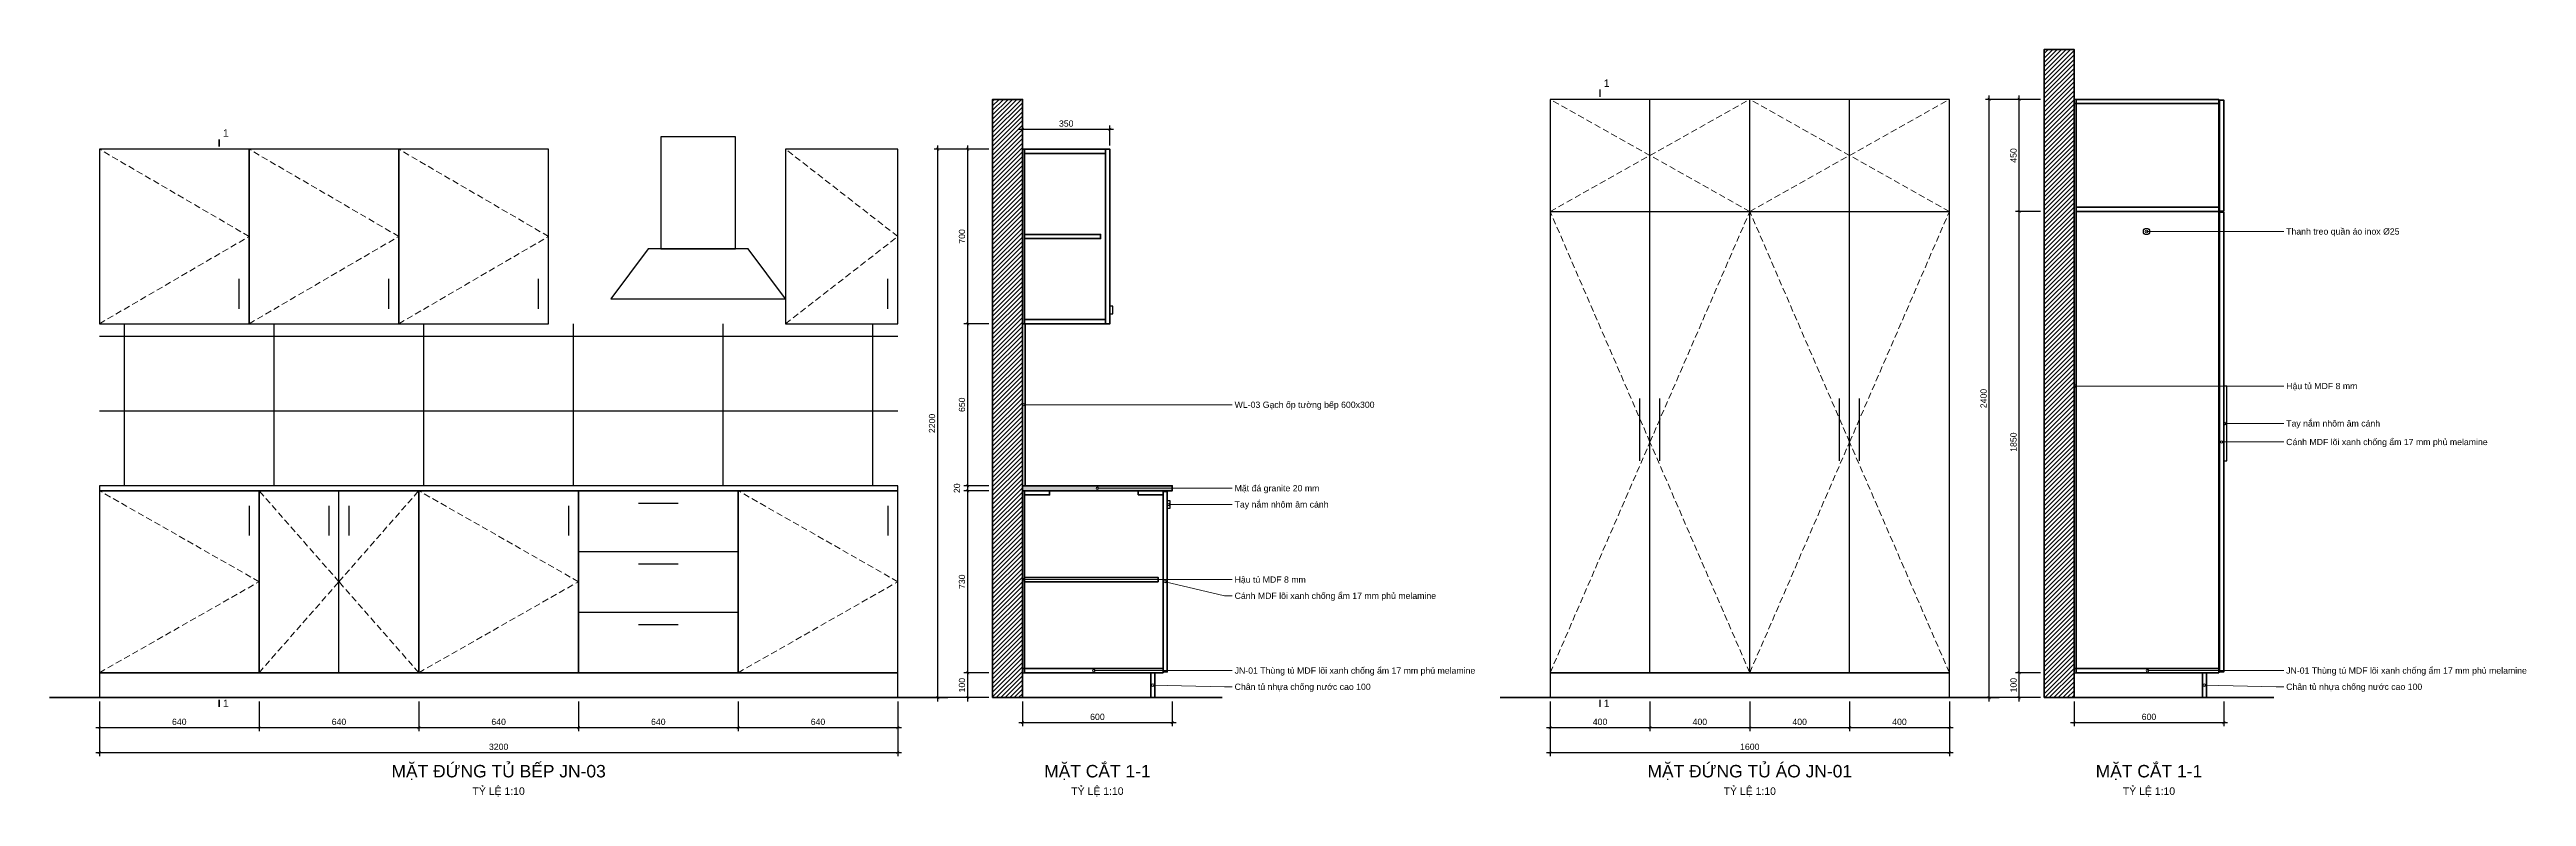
# Model space of a CAD drawing. Header units: millimetres. Extents: x -3500 to 198005, y -63125 to 18900.
# Drawn here: x 176075 to 186003, y -51660 to -48664 of the extents above; entities that cross this region are included whole.
import ezdxf
from ezdxf.enums import TextEntityAlignment as Align

# ---------------------------------------------------------------- set-up
doc = ezdxf.new("R2010")
doc.units = ezdxf.units.MM
doc.header["$LTSCALE"] = 40
doc.linetypes.add('HIDDEN', pattern=[9.525, 6.35, -3.175])
for name, color, linetype, lineweight in [('A-ANNO-DIMS', 1, 'Continuous', 18), ('A-ANNO-NOTE', 7, 'Continuous', 18), ('A-ANNO-SYMB', 7, 'Continuous', 25), ('A-ANNO-TEXT', 7, 'Continuous', 18), ('A-DETL', 7, 'Continuous', 25), ('A-DETL-OTLN', 7, 'Continuous', 50), ('A-DETL-PATT', 8, 'Continuous', 9), ('A-HIDD', 8, 'HIDDEN', 18), ('A-SECT', 7, 'Continuous', 50), ('A-SECT-PATT', 8, 'Continuous', 9)]:
    doc.layers.add(name, color=color, linetype=linetype, lineweight=lineweight)
doc.styles.add('MCP-ARIAL', font='arial.ttf')
doc.dimstyles.new('MCP-1-10', dxfattribs={"dimscale": 10, "dimtxt": 2.5, "dimasz": 1.2, "dimexe": 1.5, "dimexo": 1.5, "dimgap": 1, "dimtad": 1, "dimdec": 0, "dimdsep": 46, "dimtxsty": 'MCP-ARIAL', "dimblk": 'ARCHTICK', "dimblk1": 'ARCHTICK', "dimblk2": 'ARCHTICK', "dimcen": 0.09, "dimdle": 1.5, "dimclrd": 256, "dimclre": 256, "dimclrt": 256, "dimadec": 0, "dimazin": 0, "dimtfac": 1, "dimtdec": 4, "dimtmove": 2, "dimatfit": 3, "dimfxl": 1, "dimtolj": 1, "dimtzin": 0, "dimarcsym": 0})

# ---------------------------------------------------------------- blocks, each defined once
blk = doc.blocks.new('_ArchTick')
at = {"color": 0, "linetype": 'ByBlock', "const_width": 0.15}
blk.add_lwpolyline([(-0.5, -0.5), (0.5, 0.5)], dxfattribs=at)
blk = doc.blocks.new('*D200')
at = {"layer": 'A-ANNO-DIMS', "lineweight": -2, "transparency": 16777216}
for p, q in [((176275.5, -51278.9), (176275.5, -51398.9)), ((176915.5, -51278.9), (176915.5, -51398.9)), ((176260.5, -51383.9), (176930.5, -51383.9))]:
    blk.add_line(p, q, dxfattribs=at)
at = {"layer": 'Defpoints', "color": 0, "transparency": 16777216}
for p in [(176275.5, -51263.9), (176915.5, -51263.9), (176915.5, -51383.9)]:
    blk.add_point(p, dxfattribs=at)
at = {"layer": 'A-ANNO-DIMS', "lineweight": -2, "transparency": 16777216, "xscale": 12, "yscale": 12, "zscale": 12, "rotation": 180}
blk.add_blockref('_ArchTick', (176275.5, -51383.9), dxfattribs=at)
at = {"layer": 'A-ANNO-DIMS', "lineweight": -2, "transparency": 16777216, "xscale": 12, "yscale": 12, "zscale": 12}
blk.add_blockref('_ArchTick', (176915.5, -51383.9), dxfattribs=at)
at = {"layer": 'A-ANNO-DIMS', "transparency": 16777216, "insert": (176595.5, -51361.1), "char_height": 25, "attachment_point": 5, "style": 'MCP-ARIAL'}
blk.add_mtext('\\A1;640', dxfattribs=at)
blk = doc.blocks.new('*D201')
at = {"layer": 'A-ANNO-DIMS', "lineweight": -2, "transparency": 16777216}
for p, q in [((176915.5, -51278.9), (176915.5, -51398.9)), ((177555.5, -51278.9), (177555.5, -51398.9)), ((176900.5, -51383.9), (177570.5, -51383.9))]:
    blk.add_line(p, q, dxfattribs=at)
at = {"layer": 'Defpoints', "color": 0, "transparency": 16777216}
for p in [(176915.5, -51263.9), (177555.5, -51263.9), (177555.5, -51383.9)]:
    blk.add_point(p, dxfattribs=at)
at = {"layer": 'A-ANNO-DIMS', "lineweight": -2, "transparency": 16777216, "xscale": 12, "yscale": 12, "zscale": 12, "rotation": 180}
blk.add_blockref('_ArchTick', (176915.5, -51383.9), dxfattribs=at)
at = {"layer": 'A-ANNO-DIMS', "lineweight": -2, "transparency": 16777216, "xscale": 12, "yscale": 12, "zscale": 12}
blk.add_blockref('_ArchTick', (177555.5, -51383.9), dxfattribs=at)
at = {"layer": 'A-ANNO-DIMS', "transparency": 16777216, "insert": (177235.5, -51361.1), "char_height": 25, "attachment_point": 5, "style": 'MCP-ARIAL'}
blk.add_mtext('\\A1;640', dxfattribs=at)
blk = doc.blocks.new('*D202')
at = {"layer": 'A-ANNO-DIMS', "lineweight": -2, "transparency": 16777216}
for p, q in [((177555.5, -51278.9), (177555.5, -51398.9)), ((178195.5, -51278.9), (178195.5, -51398.9)), ((177540.5, -51383.9), (178210.5, -51383.9))]:
    blk.add_line(p, q, dxfattribs=at)
at = {"layer": 'Defpoints', "color": 0, "transparency": 16777216}
for p in [(177555.5, -51263.9), (178195.5, -51263.9), (178195.5, -51383.9)]:
    blk.add_point(p, dxfattribs=at)
at = {"layer": 'A-ANNO-DIMS', "lineweight": -2, "transparency": 16777216, "xscale": 12, "yscale": 12, "zscale": 12, "rotation": 180}
blk.add_blockref('_ArchTick', (177555.5, -51383.9), dxfattribs=at)
at = {"layer": 'A-ANNO-DIMS', "lineweight": -2, "transparency": 16777216, "xscale": 12, "yscale": 12, "zscale": 12}
blk.add_blockref('_ArchTick', (178195.5, -51383.9), dxfattribs=at)
at = {"layer": 'A-ANNO-DIMS', "transparency": 16777216, "insert": (177875.5, -51361.1), "char_height": 25, "attachment_point": 5, "style": 'MCP-ARIAL'}
blk.add_mtext('\\A1;640', dxfattribs=at)
blk = doc.blocks.new('*D203')
at = {"layer": 'A-ANNO-DIMS', "lineweight": -2, "transparency": 16777216}
for p, q in [((178195.5, -51278.9), (178195.5, -51398.9)), ((178835.5, -51278.9), (178835.5, -51398.9)), ((178180.5, -51383.9), (178850.5, -51383.9))]:
    blk.add_line(p, q, dxfattribs=at)
at = {"layer": 'Defpoints', "color": 0, "transparency": 16777216}
for p in [(178195.5, -51263.9), (178835.5, -51263.9), (178835.5, -51383.9)]:
    blk.add_point(p, dxfattribs=at)
at = {"layer": 'A-ANNO-DIMS', "lineweight": -2, "transparency": 16777216, "xscale": 12, "yscale": 12, "zscale": 12, "rotation": 180}
blk.add_blockref('_ArchTick', (178195.5, -51383.9), dxfattribs=at)
at = {"layer": 'A-ANNO-DIMS', "lineweight": -2, "transparency": 16777216, "xscale": 12, "yscale": 12, "zscale": 12}
blk.add_blockref('_ArchTick', (178835.5, -51383.9), dxfattribs=at)
at = {"layer": 'A-ANNO-DIMS', "transparency": 16777216, "insert": (178515.5, -51361.1), "char_height": 25, "attachment_point": 5, "style": 'MCP-ARIAL'}
blk.add_mtext('\\A1;640', dxfattribs=at)
blk = doc.blocks.new('*D204')
at = {"layer": 'A-ANNO-DIMS', "lineweight": -2, "transparency": 16777216}
for p, q in [((178835.5, -51278.9), (178835.5, -51398.9)), ((179475.5, -51278.9), (179475.5, -51398.9)), ((178820.5, -51383.9), (179490.5, -51383.9))]:
    blk.add_line(p, q, dxfattribs=at)
at = {"layer": 'Defpoints', "color": 0, "transparency": 16777216}
for p in [(178835.5, -51263.9), (179475.5, -51263.9), (179475.5, -51383.9)]:
    blk.add_point(p, dxfattribs=at)
at = {"layer": 'A-ANNO-DIMS', "lineweight": -2, "transparency": 16777216, "xscale": 12, "yscale": 12, "zscale": 12, "rotation": 180}
blk.add_blockref('_ArchTick', (178835.5, -51383.9), dxfattribs=at)
at = {"layer": 'A-ANNO-DIMS', "lineweight": -2, "transparency": 16777216, "xscale": 12, "yscale": 12, "zscale": 12}
blk.add_blockref('_ArchTick', (179475.5, -51383.9), dxfattribs=at)
at = {"layer": 'A-ANNO-DIMS', "transparency": 16777216, "insert": (179155.5, -51361.1), "char_height": 25, "attachment_point": 5, "style": 'MCP-ARIAL'}
blk.add_mtext('\\A1;640', dxfattribs=at)
blk = doc.blocks.new('*D205')
at = {"layer": 'A-ANNO-DIMS', "lineweight": -2, "transparency": 16777216}
for p, q in [((176275.5, -51278.9), (176275.5, -51498.9)), ((179475.5, -51278.9), (179475.5, -51498.9)), ((176260.5, -51483.9), (179490.5, -51483.9))]:
    blk.add_line(p, q, dxfattribs=at)
at = {"layer": 'Defpoints', "color": 0, "transparency": 16777216}
for p in [(176275.5, -51263.9), (179475.5, -51263.9), (179475.5, -51483.9)]:
    blk.add_point(p, dxfattribs=at)
at = {"layer": 'A-ANNO-DIMS', "lineweight": -2, "transparency": 16777216, "xscale": 12, "yscale": 12, "zscale": 12, "rotation": 180}
blk.add_blockref('_ArchTick', (176275.5, -51483.9), dxfattribs=at)
at = {"layer": 'A-ANNO-DIMS', "lineweight": -2, "transparency": 16777216, "xscale": 12, "yscale": 12, "zscale": 12}
blk.add_blockref('_ArchTick', (179475.5, -51483.9), dxfattribs=at)
at = {"layer": 'A-ANNO-DIMS', "transparency": 16777216, "insert": (177875.5, -51461.1), "char_height": 25, "attachment_point": 5, "style": 'MCP-ARIAL'}
blk.add_mtext('\\A1;3200', dxfattribs=at)
blk = doc.blocks.new('*D206')
at = {"layer": 'A-ANNO-DIMS', "lineweight": -2, "transparency": 16777216}
for p, q in [((179975.5, -51278.9), (179975.5, -51378.9)), ((180575.5, -51278.9), (180575.5, -51378.9)), ((179960.5, -51363.9), (180590.5, -51363.9))]:
    blk.add_line(p, q, dxfattribs=at)
at = {"layer": 'Defpoints', "color": 0, "transparency": 16777216}
for p in [(179975.5, -51263.9), (180575.5, -51263.9), (180575.5, -51363.9)]:
    blk.add_point(p, dxfattribs=at)
at = {"layer": 'A-ANNO-DIMS', "lineweight": -2, "transparency": 16777216, "xscale": 12, "yscale": 12, "zscale": 12, "rotation": 180}
blk.add_blockref('_ArchTick', (179975.5, -51363.9), dxfattribs=at)
at = {"layer": 'A-ANNO-DIMS', "lineweight": -2, "transparency": 16777216, "xscale": 12, "yscale": 12, "zscale": 12}
blk.add_blockref('_ArchTick', (180575.5, -51363.9), dxfattribs=at)
at = {"layer": 'A-ANNO-DIMS', "transparency": 16777216, "insert": (180275.5, -51341.1), "char_height": 25, "attachment_point": 5, "style": 'MCP-ARIAL'}
blk.add_mtext('\\A1;600', dxfattribs=at)
blk = doc.blocks.new('*D207')
at = {"layer": 'A-ANNO-DIMS', "lineweight": -2, "transparency": 16777216}
for p, q in [((179960.5, -48983.9), (180340.5, -48983.9)), ((179975.5, -49048.9), (179975.5, -48968.9)), ((180325.5, -49048.9), (180325.5, -48968.9))]:
    blk.add_line(p, q, dxfattribs=at)
at = {"layer": 'Defpoints', "color": 0, "transparency": 16777216}
for p in [(180325.5, -48983.9), (179975.5, -49063.9), (180325.5, -49063.9)]:
    blk.add_point(p, dxfattribs=at)
at = {"layer": 'A-ANNO-DIMS', "lineweight": -2, "transparency": 16777216, "xscale": 12, "yscale": 12, "zscale": 12, "rotation": 180}
blk.add_blockref('_ArchTick', (179975.5, -48983.9), dxfattribs=at)
at = {"layer": 'A-ANNO-DIMS', "lineweight": -2, "transparency": 16777216, "xscale": 12, "yscale": 12, "zscale": 12}
blk.add_blockref('_ArchTick', (180325.5, -48983.9), dxfattribs=at)
at = {"layer": 'A-ANNO-DIMS', "transparency": 16777216, "insert": (180150.5, -48961.1), "char_height": 25, "attachment_point": 5, "style": 'MCP-ARIAL'}
blk.add_mtext('\\A1;350', dxfattribs=at)
blk = doc.blocks.new('*D208')
at = {"layer": 'A-ANNO-DIMS', "lineweight": -2, "transparency": 16777216}
for p, q in [((179840.5, -51163.9), (179740.5, -51163.9)), ((179755.5, -51278.9), (179755.5, -51148.9)), ((179840.5, -51263.9), (179740.5, -51263.9))]:
    blk.add_line(p, q, dxfattribs=at)
at = {"layer": 'Defpoints', "color": 0, "transparency": 16777216}
for p in [(179755.5, -51163.9), (179855.5, -51163.9), (179855.5, -51263.9)]:
    blk.add_point(p, dxfattribs=at)
at = {"layer": 'A-ANNO-DIMS', "lineweight": -2, "transparency": 16777216, "xscale": 12, "yscale": 12, "zscale": 12}
for p, rotation in [((179755.5, -51163.9), 90), ((179755.5, -51263.9), 270)]:
    blk.add_blockref('_ArchTick', p, dxfattribs=dict(at, rotation=rotation))
at = {"layer": 'A-ANNO-DIMS', "transparency": 16777216, "insert": (179732.7, -51213.9), "char_height": 25, "attachment_point": 5, "rotation": 90, "style": 'MCP-ARIAL'}
blk.add_mtext('\\A1;100', dxfattribs=at)
blk = doc.blocks.new('*D209')
at = {"layer": 'A-ANNO-DIMS', "lineweight": -2, "transparency": 16777216}
for p, q in [((179755.5, -51178.9), (179755.5, -50418.9)), ((179840.5, -50433.9), (179740.5, -50433.9)), ((179840.5, -51163.9), (179740.5, -51163.9))]:
    blk.add_line(p, q, dxfattribs=at)
at = {"layer": 'Defpoints', "color": 0, "transparency": 16777216}
for p in [(179755.5, -50433.9), (179855.5, -50433.9), (179855.5, -51163.9)]:
    blk.add_point(p, dxfattribs=at)
at = {"layer": 'A-ANNO-DIMS', "lineweight": -2, "transparency": 16777216, "xscale": 12, "yscale": 12, "zscale": 12}
for p, rotation in [((179755.5, -50433.9), 90), ((179755.5, -51163.9), 270)]:
    blk.add_blockref('_ArchTick', p, dxfattribs=dict(at, rotation=rotation))
at = {"layer": 'A-ANNO-DIMS', "transparency": 16777216, "insert": (179732.7, -50798.9), "char_height": 25, "attachment_point": 5, "rotation": 90, "style": 'MCP-ARIAL'}
blk.add_mtext('\\A1;730', dxfattribs=at)
blk = doc.blocks.new('*D210')
at = {"layer": 'A-ANNO-DIMS', "lineweight": -2, "transparency": 16777216}
for p, q in [((179840.5, -50413.9), (179740.5, -50413.9)), ((179755.5, -50448.9), (179755.5, -50398.9)), ((179840.5, -50433.9), (179740.5, -50433.9))]:
    blk.add_line(p, q, dxfattribs=at)
at = {"layer": 'Defpoints', "color": 0, "transparency": 16777216}
for p in [(179755.5, -50413.9), (179855.5, -50413.9), (179855.5, -50433.9)]:
    blk.add_point(p, dxfattribs=at)
at = {"layer": 'A-ANNO-DIMS', "lineweight": -2, "transparency": 16777216, "xscale": 12, "yscale": 12, "zscale": 12}
for p, rotation in [((179755.5, -50413.9), 90), ((179755.5, -50433.9), 270)]:
    blk.add_blockref('_ArchTick', p, dxfattribs=dict(at, rotation=rotation))
at = {"layer": 'A-ANNO-DIMS', "transparency": 16777216, "insert": (179712.7, -50423.9), "char_height": 25, "attachment_point": 5, "rotation": 90, "style": 'MCP-ARIAL'}
blk.add_mtext('\\A1;20', dxfattribs=at)
blk = doc.blocks.new('*D211')
at = {"layer": 'A-ANNO-DIMS', "lineweight": -2, "transparency": 16777216}
for p, q in [((179840.5, -49763.9), (179740.5, -49763.9)), ((179755.5, -50428.9), (179755.5, -49748.9)), ((179840.5, -50413.9), (179740.5, -50413.9))]:
    blk.add_line(p, q, dxfattribs=at)
at = {"layer": 'Defpoints', "color": 0, "transparency": 16777216}
for p in [(179755.5, -49763.9), (179855.5, -49763.9), (179855.5, -50413.9)]:
    blk.add_point(p, dxfattribs=at)
at = {"layer": 'A-ANNO-DIMS', "lineweight": -2, "transparency": 16777216, "xscale": 12, "yscale": 12, "zscale": 12}
for p, rotation in [((179755.5, -49763.9), 90), ((179755.5, -50413.9), 270)]:
    blk.add_blockref('_ArchTick', p, dxfattribs=dict(at, rotation=rotation))
at = {"layer": 'A-ANNO-DIMS', "transparency": 16777216, "insert": (179732.7, -50088.9), "char_height": 25, "attachment_point": 5, "rotation": 90, "style": 'MCP-ARIAL'}
blk.add_mtext('\\A1;650', dxfattribs=at)
blk = doc.blocks.new('*D212')
at = {"layer": 'A-ANNO-DIMS', "lineweight": -2, "transparency": 16777216}
for p, q in [((179840.5, -49063.9), (179740.5, -49063.9)), ((179755.5, -49778.9), (179755.5, -49048.9)), ((179840.5, -49763.9), (179740.5, -49763.9))]:
    blk.add_line(p, q, dxfattribs=at)
at = {"layer": 'Defpoints', "color": 0, "transparency": 16777216}
for p in [(179755.5, -49063.9), (179855.5, -49063.9), (179855.5, -49763.9)]:
    blk.add_point(p, dxfattribs=at)
at = {"layer": 'A-ANNO-DIMS', "lineweight": -2, "transparency": 16777216, "xscale": 12, "yscale": 12, "zscale": 12}
for p, rotation in [((179755.5, -49063.9), 90), ((179755.5, -49763.9), 270)]:
    blk.add_blockref('_ArchTick', p, dxfattribs=dict(at, rotation=rotation))
at = {"layer": 'A-ANNO-DIMS', "transparency": 16777216, "insert": (179732.7, -49413.9), "char_height": 25, "attachment_point": 5, "rotation": 90, "style": 'MCP-ARIAL'}
blk.add_mtext('\\A1;700', dxfattribs=at)
blk = doc.blocks.new('*D213')
at = {"layer": 'A-ANNO-DIMS', "lineweight": -2, "transparency": 16777216}
for p, q in [((179840.5, -49063.9), (179620.5, -49063.9)), ((179635.5, -51278.9), (179635.5, -49048.9)), ((179840.5, -51263.9), (179620.5, -51263.9))]:
    blk.add_line(p, q, dxfattribs=at)
at = {"layer": 'Defpoints', "color": 0, "transparency": 16777216}
for p in [(179635.5, -49063.9), (179855.5, -49063.9), (179855.5, -51263.9)]:
    blk.add_point(p, dxfattribs=at)
at = {"layer": 'A-ANNO-DIMS', "lineweight": -2, "transparency": 16777216, "xscale": 12, "yscale": 12, "zscale": 12}
for p, rotation in [((179635.5, -49063.9), 90), ((179635.5, -51263.9), 270)]:
    blk.add_blockref('_ArchTick', p, dxfattribs=dict(at, rotation=rotation))
at = {"layer": 'A-ANNO-DIMS', "transparency": 16777216, "insert": (179612.7, -50163.9), "char_height": 25, "attachment_point": 5, "rotation": 90, "style": 'MCP-ARIAL'}
blk.add_mtext('\\A1;2200', dxfattribs=at)
blk = doc.blocks.new('*D214')
at = {"layer": 'A-ANNO-DIMS', "lineweight": -2, "transparency": 16777216}
for p, q in [((182090.2, -51278.9), (182090.2, -51398.9)), ((182490.2, -51278.9), (182490.2, -51398.9)), ((182075.2, -51383.9), (182505.2, -51383.9))]:
    blk.add_line(p, q, dxfattribs=at)
at = {"layer": 'Defpoints', "color": 0, "transparency": 16777216}
for p in [(182090.2, -51263.9), (182490.2, -51263.9), (182490.2, -51383.9)]:
    blk.add_point(p, dxfattribs=at)
at = {"layer": 'A-ANNO-DIMS', "lineweight": -2, "transparency": 16777216, "xscale": 12, "yscale": 12, "zscale": 12, "rotation": 180}
blk.add_blockref('_ArchTick', (182090.2, -51383.9), dxfattribs=at)
at = {"layer": 'A-ANNO-DIMS', "lineweight": -2, "transparency": 16777216, "xscale": 12, "yscale": 12, "zscale": 12}
blk.add_blockref('_ArchTick', (182490.2, -51383.9), dxfattribs=at)
at = {"layer": 'A-ANNO-DIMS', "transparency": 16777216, "insert": (182290.2, -51361.1), "char_height": 25, "attachment_point": 5, "style": 'MCP-ARIAL'}
blk.add_mtext('\\A1;400', dxfattribs=at)
blk = doc.blocks.new('*D215')
at = {"layer": 'A-ANNO-DIMS', "lineweight": -2, "transparency": 16777216}
for p, q in [((182490.2, -51278.9), (182490.2, -51398.9)), ((182890.2, -51278.9), (182890.2, -51398.9)), ((182475.2, -51383.9), (182905.2, -51383.9))]:
    blk.add_line(p, q, dxfattribs=at)
at = {"layer": 'Defpoints', "color": 0, "transparency": 16777216}
for p in [(182490.2, -51263.9), (182890.2, -51263.9), (182890.2, -51383.9)]:
    blk.add_point(p, dxfattribs=at)
at = {"layer": 'A-ANNO-DIMS', "lineweight": -2, "transparency": 16777216, "xscale": 12, "yscale": 12, "zscale": 12, "rotation": 180}
blk.add_blockref('_ArchTick', (182490.2, -51383.9), dxfattribs=at)
at = {"layer": 'A-ANNO-DIMS', "lineweight": -2, "transparency": 16777216, "xscale": 12, "yscale": 12, "zscale": 12}
blk.add_blockref('_ArchTick', (182890.2, -51383.9), dxfattribs=at)
at = {"layer": 'A-ANNO-DIMS', "transparency": 16777216, "insert": (182690.2, -51361.1), "char_height": 25, "attachment_point": 5, "style": 'MCP-ARIAL'}
blk.add_mtext('\\A1;400', dxfattribs=at)
blk = doc.blocks.new('*D216')
at = {"layer": 'A-ANNO-DIMS', "lineweight": -2, "transparency": 16777216}
for p, q in [((182890.2, -51278.9), (182890.2, -51398.9)), ((183290.2, -51278.9), (183290.2, -51398.9)), ((182875.2, -51383.9), (183305.2, -51383.9))]:
    blk.add_line(p, q, dxfattribs=at)
at = {"layer": 'Defpoints', "color": 0, "transparency": 16777216}
for p in [(182890.2, -51263.9), (183290.2, -51263.9), (183290.2, -51383.9)]:
    blk.add_point(p, dxfattribs=at)
at = {"layer": 'A-ANNO-DIMS', "lineweight": -2, "transparency": 16777216, "xscale": 12, "yscale": 12, "zscale": 12, "rotation": 180}
blk.add_blockref('_ArchTick', (182890.2, -51383.9), dxfattribs=at)
at = {"layer": 'A-ANNO-DIMS', "lineweight": -2, "transparency": 16777216, "xscale": 12, "yscale": 12, "zscale": 12}
blk.add_blockref('_ArchTick', (183290.2, -51383.9), dxfattribs=at)
at = {"layer": 'A-ANNO-DIMS', "transparency": 16777216, "insert": (183090.2, -51361.1), "char_height": 25, "attachment_point": 5, "style": 'MCP-ARIAL'}
blk.add_mtext('\\A1;400', dxfattribs=at)
blk = doc.blocks.new('*D217')
at = {"layer": 'A-ANNO-DIMS', "lineweight": -2, "transparency": 16777216}
for p, q in [((183290.2, -51278.9), (183290.2, -51398.9)), ((183690.2, -51278.9), (183690.2, -51398.9)), ((183275.2, -51383.9), (183705.2, -51383.9))]:
    blk.add_line(p, q, dxfattribs=at)
at = {"layer": 'Defpoints', "color": 0, "transparency": 16777216}
for p in [(183290.2, -51263.9), (183690.2, -51263.9), (183690.2, -51383.9)]:
    blk.add_point(p, dxfattribs=at)
at = {"layer": 'A-ANNO-DIMS', "lineweight": -2, "transparency": 16777216, "xscale": 12, "yscale": 12, "zscale": 12, "rotation": 180}
blk.add_blockref('_ArchTick', (183290.2, -51383.9), dxfattribs=at)
at = {"layer": 'A-ANNO-DIMS', "lineweight": -2, "transparency": 16777216, "xscale": 12, "yscale": 12, "zscale": 12}
blk.add_blockref('_ArchTick', (183690.2, -51383.9), dxfattribs=at)
at = {"layer": 'A-ANNO-DIMS', "transparency": 16777216, "insert": (183490.2, -51361.1), "char_height": 25, "attachment_point": 5, "style": 'MCP-ARIAL'}
blk.add_mtext('\\A1;400', dxfattribs=at)
blk = doc.blocks.new('*D218')
at = {"layer": 'A-ANNO-DIMS', "lineweight": -2, "transparency": 16777216}
for p, q in [((182090.2, -51278.9), (182090.2, -51498.9)), ((183690.2, -51278.9), (183690.2, -51498.9)), ((182075.2, -51483.9), (183705.2, -51483.9))]:
    blk.add_line(p, q, dxfattribs=at)
at = {"layer": 'Defpoints', "color": 0, "transparency": 16777216}
for p in [(182090.2, -51263.9), (183690.2, -51263.9), (183690.2, -51483.9)]:
    blk.add_point(p, dxfattribs=at)
at = {"layer": 'A-ANNO-DIMS', "lineweight": -2, "transparency": 16777216, "xscale": 12, "yscale": 12, "zscale": 12, "rotation": 180}
blk.add_blockref('_ArchTick', (182090.2, -51483.9), dxfattribs=at)
at = {"layer": 'A-ANNO-DIMS', "lineweight": -2, "transparency": 16777216, "xscale": 12, "yscale": 12, "zscale": 12}
blk.add_blockref('_ArchTick', (183690.2, -51483.9), dxfattribs=at)
at = {"layer": 'A-ANNO-DIMS', "transparency": 16777216, "insert": (182890.2, -51461.1), "char_height": 25, "attachment_point": 5, "style": 'MCP-ARIAL'}
blk.add_mtext('\\A1;1600', dxfattribs=at)
blk = doc.blocks.new('*D219')
at = {"layer": 'A-ANNO-DIMS', "lineweight": -2, "transparency": 16777216}
for p, q in [((184190.2, -51278.9), (184190.2, -51378.9)), ((184790.2, -51278.9), (184790.2, -51378.9)), ((184175.2, -51363.9), (184805.2, -51363.9))]:
    blk.add_line(p, q, dxfattribs=at)
at = {"layer": 'Defpoints', "color": 0, "transparency": 16777216}
for p in [(184190.2, -51263.9), (184790.2, -51263.9), (184790.2, -51363.9)]:
    blk.add_point(p, dxfattribs=at)
at = {"layer": 'A-ANNO-DIMS', "lineweight": -2, "transparency": 16777216, "xscale": 12, "yscale": 12, "zscale": 12, "rotation": 180}
blk.add_blockref('_ArchTick', (184190.2, -51363.9), dxfattribs=at)
at = {"layer": 'A-ANNO-DIMS', "lineweight": -2, "transparency": 16777216, "xscale": 12, "yscale": 12, "zscale": 12}
blk.add_blockref('_ArchTick', (184790.2, -51363.9), dxfattribs=at)
at = {"layer": 'A-ANNO-DIMS', "transparency": 16777216, "insert": (184490.2, -51341.1), "char_height": 25, "attachment_point": 5, "style": 'MCP-ARIAL'}
blk.add_mtext('\\A1;600', dxfattribs=at)
blk = doc.blocks.new('*D220')
at = {"layer": 'A-ANNO-DIMS', "lineweight": -2, "transparency": 16777216}
for p, q in [((184055.2, -51163.9), (183955.2, -51163.9)), ((183970.2, -51278.9), (183970.2, -51148.9)), ((184055.2, -51263.9), (183955.2, -51263.9))]:
    blk.add_line(p, q, dxfattribs=at)
at = {"layer": 'Defpoints', "color": 0, "transparency": 16777216}
for p in [(183970.2, -51163.9), (184070.2, -51163.9), (184070.2, -51263.9)]:
    blk.add_point(p, dxfattribs=at)
at = {"layer": 'A-ANNO-DIMS', "lineweight": -2, "transparency": 16777216, "xscale": 12, "yscale": 12, "zscale": 12}
for p, rotation in [((183970.2, -51163.9), 90), ((183970.2, -51263.9), 270)]:
    blk.add_blockref('_ArchTick', p, dxfattribs=dict(at, rotation=rotation))
at = {"layer": 'A-ANNO-DIMS', "transparency": 16777216, "insert": (183947.4, -51213.9), "char_height": 25, "attachment_point": 5, "rotation": 90, "style": 'MCP-ARIAL'}
blk.add_mtext('\\A1;100', dxfattribs=at)
blk = doc.blocks.new('*D221')
at = {"layer": 'A-ANNO-DIMS', "lineweight": -2, "transparency": 16777216}
for p, q in [((184055.2, -49313.9), (183955.2, -49313.9)), ((183970.2, -51178.9), (183970.2, -49298.9)), ((184055.2, -51163.9), (183955.2, -51163.9))]:
    blk.add_line(p, q, dxfattribs=at)
at = {"layer": 'Defpoints', "color": 0, "transparency": 16777216}
for p in [(183970.2, -49313.9), (184070.2, -49313.9), (184070.2, -51163.9)]:
    blk.add_point(p, dxfattribs=at)
at = {"layer": 'A-ANNO-DIMS', "lineweight": -2, "transparency": 16777216, "xscale": 12, "yscale": 12, "zscale": 12}
for p, rotation in [((183970.2, -49313.9), 90), ((183970.2, -51163.9), 270)]:
    blk.add_blockref('_ArchTick', p, dxfattribs=dict(at, rotation=rotation))
at = {"layer": 'A-ANNO-DIMS', "transparency": 16777216, "insert": (183947.4, -50238.9), "char_height": 25, "attachment_point": 5, "rotation": 90, "style": 'MCP-ARIAL'}
blk.add_mtext('\\A1;1850', dxfattribs=at)
blk = doc.blocks.new('*D222')
at = {"layer": 'A-ANNO-DIMS', "lineweight": -2, "transparency": 16777216}
for p, q in [((184055.2, -48863.9), (183955.2, -48863.9)), ((183970.2, -49328.9), (183970.2, -48848.9)), ((184055.2, -49313.9), (183955.2, -49313.9))]:
    blk.add_line(p, q, dxfattribs=at)
at = {"layer": 'Defpoints', "color": 0, "transparency": 16777216}
for p in [(183970.2, -48863.9), (184070.2, -48863.9), (184070.2, -49313.9)]:
    blk.add_point(p, dxfattribs=at)
at = {"layer": 'A-ANNO-DIMS', "lineweight": -2, "transparency": 16777216, "xscale": 12, "yscale": 12, "zscale": 12}
for p, rotation in [((183970.2, -48863.9), 90), ((183970.2, -49313.9), 270)]:
    blk.add_blockref('_ArchTick', p, dxfattribs=dict(at, rotation=rotation))
at = {"layer": 'A-ANNO-DIMS', "transparency": 16777216, "insert": (183947.4, -49088.9), "char_height": 25, "attachment_point": 5, "rotation": 90, "style": 'MCP-ARIAL'}
blk.add_mtext('\\A1;450', dxfattribs=at)
blk = doc.blocks.new('*D223')
at = {"layer": 'A-ANNO-DIMS', "lineweight": -2, "transparency": 16777216}
for p, q in [((184055.2, -48863.9), (183835.2, -48863.9)), ((183850.2, -51278.9), (183850.2, -48848.9)), ((184055.2, -51263.9), (183835.2, -51263.9))]:
    blk.add_line(p, q, dxfattribs=at)
at = {"layer": 'Defpoints', "color": 0, "transparency": 16777216}
for p in [(183850.2, -48863.9), (184070.2, -48863.9), (184070.2, -51263.9)]:
    blk.add_point(p, dxfattribs=at)
at = {"layer": 'A-ANNO-DIMS', "lineweight": -2, "transparency": 16777216, "xscale": 12, "yscale": 12, "zscale": 12}
for p, rotation in [((183850.2, -48863.9), 90), ((183850.2, -51263.9), 270)]:
    blk.add_blockref('_ArchTick', p, dxfattribs=dict(at, rotation=rotation))
at = {"layer": 'A-ANNO-DIMS', "transparency": 16777216, "insert": (183827.4, -50063.9), "char_height": 25, "attachment_point": 5, "rotation": 90, "style": 'MCP-ARIAL'}
blk.add_mtext('\\A1;2400', dxfattribs=at)

msp = doc.modelspace()

# ---------------------------------------------------------------- hatches: boundary and pattern name
at = {"layer": 'A-DETL-PATT'}
h = msp.add_hatch(dxfattribs=at)
h.set_pattern_fill('AR-SAND', color=256, scale=0.2, style=0)
h.paths.add_polyline_path([(179975.45, -50433.86), (180575.45, -50433.86), (180575.45, -50413.86), (179975.45, -50413.86)], flags=16)
at = {"layer": 'A-SECT-PATT'}
h = msp.add_hatch(dxfattribs=at)
h.set_pattern_fill('ANSI31', color=256, scale=4, style=0)
h.paths.add_polyline_path([(184070.2, -51263.86), (184190.2, -51263.86), (184190.2, -48663.86), (184070.2, -48663.86)], flags=16)
h = msp.add_hatch(dxfattribs=at)
h.set_pattern_fill('ANSI31', color=256, scale=4, style=0)
h.paths.add_polyline_path([(179855.45, -51263.86), (179975.45, -51263.86), (179975.45, -48863.86), (179855.45, -48863.86)], flags=16)

# ---------------------------------------------------------------- linework, layer by layer
at = {"layer": 'A-ANNO-NOTE'}
for points in [[(184480.2, -49393.86), (185000.2, -49393.86), (185030.2, -49393.86)], [(184194.2, -50013.86), (185000.2, -50013.86), (185030.2, -50013.86)], [(179980.45, -50088.86), (180785.45, -50088.86), (180815.45, -50088.86)], [(184796.2, -50163.86), (185000.2, -50163.86), (185030.2, -50163.86)], [(184781.7, -50238.36), (185000.2, -50238.36), (185030.2, -50238.36)], [(180275.45, -50423.86), (180785.45, -50423.86), (180815.45, -50423.86)], [(180561.45, -50488.86), (180785.45, -50488.86), (180815.45, -50488.86)], [(179979.45, -50790.36), (180785.45, -50790.36), (180815.45, -50790.36)], [(180546.95, -50798.86), (180785.45, -50855.36), (180815.45, -50855.36)], [(180260.95, -51155.36), (180785.45, -51155.36), (180815.45, -51155.36)], [(180497.45, -51213.86), (180785.45, -51220.36), (180815.45, -51220.36)], [(184484.2, -51155.36), (185000.2, -51155.36), (185030.2, -51155.36)], [(184712.2, -51213.86), (185000.2, -51220.36), (185030.2, -51220.36)]]:
    msp.add_lwpolyline(points, dxfattribs=at)
for centre in [(184480.2, -49393.86), (184194.2, -50013.86), (179980.45, -50088.86), (184781.7, -50238.36), (184796.2, -50163.86), (180275.45, -50423.86), (180561.45, -50488.86), (179979.45, -50790.36), (180546.95, -50798.86), (180260.95, -51155.36), (180497.45, -51213.86), (184484.2, -51155.36), (184712.2, -51213.86)]:
    msp.add_circle(centre, 5, dxfattribs=at)
at = {"layer": 'A-ANNO-SYMB', "const_width": 6}
for points in [[(182290.2, -48853.86), (182290.2, -48823.86)], [(176755.45, -49053.86), (176755.45, -49023.86)], [(176755.45, -51301.86), (176755.45, -51271.86)], [(182290.2, -51301.86), (182290.2, -51271.86)]]:
    msp.add_lwpolyline(points, dxfattribs=at)
at = {"layer": 'A-DETL'}
for p, q in [((182490.2, -49313.86), (182490.2, -48863.86)), ((182890.2, -49313.86), (182890.2, -48863.86)), ((183290.2, -49313.86), (183290.2, -48863.86)), ((182090.2, -49313.86), (183690.2, -49313.86)), ((182490.2, -51163.86), (182490.2, -49313.86)), ((182890.2, -51163.86), (182890.2, -49313.86)), ((183290.2, -51163.86), (183290.2, -49313.86)), ((176835.45, -49703.86), (176835.45, -49583.86)), ((177435.45, -49703.86), (177435.45, -49583.86)), ((178035.45, -49703.86), (178035.45, -49583.86)), ((179435.45, -49703.86), (179435.45, -49583.86)), ((176275.45, -49813.86), (179475.45, -49813.86)), ((176375.45, -50413.86), (176375.45, -49763.86)), ((176975.45, -50413.86), (176975.45, -49763.86)), ((177575.45, -50413.86), (177575.45, -49763.86)), ((178175.45, -50413.86), (178175.45, -49763.86)), ((178775.45, -50413.86), (178775.45, -49763.86)), ((179375.45, -50413.86), (179375.45, -49763.86)), ((176275.45, -50113.86), (179475.45, -50113.86)), ((182450.2, -50313.86), (182450.2, -50063.86)), ((182530.2, -50313.86), (182530.2, -50063.86)), ((183250.2, -50313.86), (183250.2, -50063.86)), ((183330.2, -50313.86), (183330.2, -50063.86)), ((176875.45, -50493.86), (176875.45, -50613.86)), ((177195.45, -50493.86), (177195.45, -50613.86)), ((177235.45, -51163.86), (177235.45, -50433.86)), ((177275.45, -50493.86), (177275.45, -50613.86)), ((178155.45, -50493.86), (178155.45, -50613.86)), ((178435.45, -50483.86), (178595.45, -50483.86)), ((179435.45, -50493.86), (179435.45, -50613.86)), ((178195.45, -50677.19), (178835.45, -50677.19)), ((178435.45, -50727.19), (178595.45, -50727.19)), ((178195.45, -50920.52), (178835.45, -50920.52)), ((178435.45, -50970.52), (178595.45, -50970.52))]:
    msp.add_line(p, q, dxfattribs=at)
for points in [[(182090.2, -51163.86), (183690.2, -51163.86), (183690.2, -48863.86), (182090.2, -48863.86)], [(184190.2, -51163.86), (184770.2, -51163.86), (184770.2, -48863.86), (184190.2, -48863.86)], [(178525.45, -49463.86), (178825.45, -49463.86), (178825.45, -49013.86), (178525.45, -49013.86)], [(176275.45, -49763.86), (176875.45, -49763.86), (176875.45, -49063.86), (176275.45, -49063.86)], [(176875.45, -49763.86), (177475.45, -49763.86), (177475.45, -49063.86), (176875.45, -49063.86)], [(177475.45, -49763.86), (178075.45, -49763.86), (178075.45, -49063.86), (177475.45, -49063.86)], [(179025.45, -49763.86), (179475.45, -49763.86), (179475.45, -49063.86), (179025.45, -49063.86)], [(179975.45, -49763.86), (180308.45, -49763.86), (180308.45, -49063.86), (179975.45, -49063.86)], [(178325.45, -49663.86), (179025.45, -49663.86), (178875.45, -49463.86), (178475.45, -49463.86)], [(180325.45, -49723.86), (180337.45, -49723.86), (180337.45, -49693.86), (180325.45, -49693.86)], [(184790.2, -50313.86), (184802.2, -50313.86), (184802.2, -50013.86), (184790.2, -50013.86)], [(176275.45, -50433.86), (179475.45, -50433.86), (179475.45, -50413.86), (176275.45, -50413.86)], [(176275.45, -51163.86), (176915.45, -51163.86), (176915.45, -50433.86), (176275.45, -50433.86)], [(176915.45, -51163.86), (177555.45, -51163.86), (177555.45, -50433.86), (176915.45, -50433.86)], [(177555.45, -51163.86), (178195.45, -51163.86), (178195.45, -50433.86), (177555.45, -50433.86)], [(178195.45, -51163.86), (178835.45, -51163.86), (178835.45, -50433.86), (178195.45, -50433.86)], [(178835.45, -51163.86), (179475.45, -51163.86), (179475.45, -50433.86), (178835.45, -50433.86)], [(179975.45, -51163.86), (180538.45, -51163.86), (180538.45, -50433.86), (179975.45, -50433.86)], [(180555.45, -50503.86), (180567.45, -50503.86), (180567.45, -50473.86), (180555.45, -50473.86)], [(176275.45, -51263.86), (179475.45, -51263.86), (179475.45, -51163.86), (176275.45, -51163.86)], [(182090.2, -51263.86), (183690.2, -51263.86), (183690.2, -51163.86), (182090.2, -51163.86)]]:
    msp.add_lwpolyline(points, close=True, dxfattribs=at)
msp.add_circle((184480.2, -49393.86), 12.5, dxfattribs=at)
at = {"layer": 'A-DETL-OTLN'}
for p, q in [((176075.45, -51263.86), (179675.45, -51263.86)), ((179855.45, -51263.86), (180775.45, -51263.86)), ((181890.2, -51263.86), (183890.2, -51263.86)), ((184070.2, -51263.86), (184990.2, -51263.86))]:
    msp.add_line(p, q, dxfattribs=at)
for points in [[(184190.2, -51146.86), (184198.2, -51146.86), (184198.2, -48880.86), (184190.2, -48880.86)], [(184198.2, -48880.86), (184770.2, -48880.86), (184770.2, -48863.86), (184198.2, -48863.86)], [(184773.2, -49311.86), (184790.2, -49311.86), (184790.2, -48866.86), (184773.2, -48866.86)], [(179975.45, -49763.86), (179983.45, -49763.86), (179983.45, -49063.86), (179975.45, -49063.86)], [(179983.45, -49080.86), (180308.45, -49080.86), (180308.45, -49063.86), (179983.45, -49063.86)], [(180308.45, -49763.86), (180325.45, -49763.86), (180325.45, -49063.86), (180308.45, -49063.86)], [(184198.2, -49313.86), (184770.2, -49313.86), (184770.2, -49296.86), (184198.2, -49296.86)], [(184773.2, -51160.86), (184790.2, -51160.86), (184790.2, -49315.86), (184773.2, -49315.86)], [(179983.45, -49422.36), (180288.45, -49422.36), (180288.45, -49405.36), (179983.45, -49405.36)], [(179975.45, -50413.86), (179985.45, -50413.86), (179985.45, -49763.86), (179975.45, -49763.86)], [(179983.45, -49763.86), (180308.45, -49763.86), (180308.45, -49746.86), (179983.45, -49746.86)], [(179975.45, -50433.86), (180575.45, -50433.86), (180575.45, -50413.86), (179975.45, -50413.86)], [(179975.45, -51146.86), (179983.45, -51146.86), (179983.45, -50433.86), (179975.45, -50433.86)], [(179983.45, -50450.86), (180083.45, -50450.86), (180083.45, -50433.86), (179983.45, -50433.86)], [(180438.45, -50450.86), (180538.45, -50450.86), (180538.45, -50433.86), (180438.45, -50433.86)], [(180538.45, -51160.86), (180555.45, -51160.86), (180555.45, -50436.86), (180538.45, -50436.86)], [(179983.45, -50798.86), (180518.45, -50798.86), (180518.45, -50781.86), (179983.45, -50781.86)], [(179983.45, -51163.86), (180538.45, -51163.86), (180538.45, -51146.86), (179983.45, -51146.86)], [(180489.45, -51263.86), (180505.45, -51263.86), (180505.45, -51163.86), (180489.45, -51163.86)], [(184198.2, -51163.86), (184770.2, -51163.86), (184770.2, -51146.86), (184198.2, -51146.86)], [(184704.2, -51263.86), (184720.2, -51263.86), (184720.2, -51163.86), (184704.2, -51163.86)]]:
    msp.add_lwpolyline(points, close=True, dxfattribs=at)
at = {"layer": 'A-HIDD', "ltscale": 0.1}
for points in [[(182090.2, -49313.86), (182490.2, -49088.86), (182090.2, -48863.86)], [(182890.2, -49313.86), (182490.2, -49088.86), (182890.2, -48863.86)], [(182890.2, -49313.86), (183290.2, -49088.86), (182890.2, -48863.86)], [(183690.2, -49313.86), (183290.2, -49088.86), (183690.2, -48863.86)], [(176275.45, -49763.86), (176875.45, -49413.86), (176275.45, -49063.86)], [(176875.45, -49763.86), (177475.45, -49413.86), (176875.45, -49063.86)], [(177475.45, -49763.86), (178075.45, -49413.86), (177475.45, -49063.86)], [(179025.45, -49763.86), (179475.45, -49413.86), (179025.45, -49063.86)], [(182090.2, -51163.86), (182490.2, -50238.86), (182090.2, -49313.86)], [(182890.2, -51163.86), (182490.2, -50238.86), (182890.2, -49313.86)], [(182890.2, -51163.86), (183290.2, -50238.86), (182890.2, -49313.86)], [(183690.2, -51163.86), (183290.2, -50238.86), (183690.2, -49313.86)], [(176275.45, -51163.86), (176915.45, -50798.86), (176275.45, -50433.86)], [(176915.45, -51163.86), (177235.45, -50798.86), (176915.45, -50433.86)], [(177555.45, -51163.86), (177235.45, -50798.86), (177555.45, -50433.86)], [(177555.45, -51163.86), (178195.45, -50798.86), (177555.45, -50433.86)], [(178835.45, -51163.86), (179475.45, -50798.86), (178835.45, -50433.86)]]:
    msp.add_lwpolyline(points, dxfattribs=at)
at = {"layer": 'A-SECT'}
for points in [[(184070.2, -51263.86), (184190.2, -51263.86), (184190.2, -48663.86), (184070.2, -48663.86)], [(179855.45, -51263.86), (179975.45, -51263.86), (179975.45, -48863.86), (179855.45, -48863.86)]]:
    msp.add_lwpolyline(points, close=True, dxfattribs=at)

# ---------------------------------------------------------------- texts
at = {"layer": 'A-ANNO-NOTE', "style": 'MCP-ARIAL'}
for s, p in [('Thanh treo quần áo inox Ø25', (185040.2, -49393.86)), ('Hậu tủ MDF 8 mm', (185040.2, -50013.86)), ('WL-03 Gạch ốp tường bếp 600x300', (180825.45, -50088.86)), ('Tay nắm nhôm âm cánh', (185040.2, -50163.86)), ('Cánh MDF lõi xanh chống ẩm 17 mm phủ melamine', (185040.2, -50238.36)), ('Mặt đá granite 20 mm', (180825.45, -50423.86)), ('Tay nắm nhôm âm cánh', (180825.45, -50488.86)), ('Hậu tủ MDF 8 mm', (180825.45, -50790.36)), ('Cánh MDF lõi xanh chống ẩm 17 mm phủ melamine', (180825.45, -50855.36)), ('JN-01 Thùng tủ MDF lõi xanh chống ẩm 17 mm phủ melamine', (180825.45, -51155.36)), ('Chân tủ nhựa chống nước cao 100', (180825.45, -51220.36)), ('JN-01 Thùng tủ MDF lõi xanh chống ẩm 17 mm phủ melamine', (185040.2, -51155.36)), ('Chân tủ nhựa chống nước cao 100', (185040.2, -51220.36))]:
    msp.add_text(s, height=25, dxfattribs=at).set_placement(p, align=Align.MIDDLE_LEFT)
at = {"layer": 'A-ANNO-SYMB', "style": 'MCP-ARIAL'}
for p in [(182305.2, -48813.86), (176770.45, -49013.86), (176770.45, -51301.86), (182305.2, -51301.86)]:
    msp.add_text('1', height=30, dxfattribs=at).set_placement(p)
at = {"layer": 'A-ANNO-TEXT', "style": 'MCP-ARIAL'}
for s, height, p in [('MẶT ĐỨNG TỦ BẾP JN-03', 50, (177875.45, -51583.86)), ('MẶT CẮT 1-1', 50, (180275.45, -51583.86)), ('MẶT ĐỨNG TỦ ÁO JN-01', 50, (182890.2, -51583.86)), ('MẶT CẮT 1-1', 50, (184490.2, -51583.86)), ('TỶ LỆ 1:10', 30, (177875.45, -51653.86)), ('TỶ LỆ 1:10', 30, (180275.45, -51653.86)), ('TỶ LỆ 1:10', 30, (182890.2, -51653.86)), ('TỶ LỆ 1:10', 30, (184490.2, -51653.86))]:
    msp.add_text(s, height=height, dxfattribs=at).set_placement(p, align=Align.CENTER)

# ---------------------------------------------------------------- dimensions: what is measured, and where the dimension line sits
at = {"layer": 'A-ANNO-DIMS'}
for base, p1, p2, picture, middle in [((183850.2, -48863.86), (184070.2, -51263.86), (184070.2, -48863.86), '*D223', (183827.436, -50063.86)), ((183970.2, -48863.86), (184070.2, -49313.86), (184070.2, -48863.86), '*D222', (183947.436, -49088.86)), ((179635.45, -49063.86), (179855.45, -51263.86), (179855.45, -49063.86), '*D213', (179612.686, -50163.86)), ((179755.45, -49063.86), (179855.45, -49763.86), (179855.45, -49063.86), '*D212', (179732.686, -49413.86)), ((183970.2, -49313.86), (184070.2, -51163.86), (184070.2, -49313.86), '*D221', (183947.436, -50238.86)), ((179755.45, -49763.86), (179855.45, -50413.86), (179855.45, -49763.86), '*D211', (179732.686, -50088.86)), ((179755.45, -50413.86), (179855.45, -50433.86), (179855.45, -50413.86), '*D210', (179712.686, -50423.86)), ((179755.45, -50433.86), (179855.45, -51163.86), (179855.45, -50433.86), '*D209', (179732.677, -50798.86)), ((179755.45, -51163.86), (179855.45, -51263.86), (179855.45, -51163.86), '*D208', (179732.686, -51213.86)), ((183970.2, -51163.86), (184070.2, -51263.86), (184070.2, -51163.86), '*D220', (183947.436, -51213.86))]:
    dim = msp.add_linear_dim(base=base, p1=p1, p2=p2, angle=90, dimstyle='MCP-1-10', dxfattribs=at)
    dim.commit()
    dim.dimension.update_dxf_attribs({"geometry": picture, "text_midpoint": middle})
for base, p1, p2, picture, middle in [((180325.45, -48983.86), (179975.45, -49063.86), (180325.45, -49063.86), '*D207', (180150.45, -48961.087)), ((176915.45, -51383.86), (176275.45, -51263.86), (176915.45, -51263.86), '*D200', (176595.45, -51361.096)), ((179475.45, -51483.86), (176275.45, -51263.86), (179475.45, -51263.86), '*D205', (177875.45, -51461.087)), ((177555.45, -51383.86), (176915.45, -51263.86), (177555.45, -51263.86), '*D201', (177235.45, -51361.096)), ((178195.45, -51383.86), (177555.45, -51263.86), (178195.45, -51263.86), '*D202', (177875.45, -51361.096)), ((178835.45, -51383.86), (178195.45, -51263.86), (178835.45, -51263.86), '*D203', (178515.45, -51361.096)), ((179475.45, -51383.86), (178835.45, -51263.86), (179475.45, -51263.86), '*D204', (179155.45, -51361.096)), ((180575.45, -51363.86), (179975.45, -51263.86), (180575.45, -51263.86), '*D206', (180275.45, -51341.096)), ((182490.2, -51383.86), (182090.2, -51263.86), (182490.2, -51263.86), '*D214', (182290.2, -51361.096)), ((183690.2, -51483.86), (182090.2, -51263.86), (183690.2, -51263.86), '*D218', (182890.2, -51461.096)), ((182890.2, -51383.86), (182490.2, -51263.86), (182890.2, -51263.86), '*D215', (182690.2, -51361.096)), ((183290.2, -51383.86), (182890.2, -51263.86), (183290.2, -51263.86), '*D216', (183090.2, -51361.096)), ((183690.2, -51383.86), (183290.2, -51263.86), (183690.2, -51263.86), '*D217', (183490.2, -51361.096)), ((184790.2, -51363.86), (184190.2, -51263.86), (184790.2, -51263.86), '*D219', (184490.2, -51341.096))]:
    dim = msp.add_linear_dim(base=base, p1=p1, p2=p2, dimstyle='MCP-1-10', dxfattribs=at)
    dim.commit()
    dim.dimension.update_dxf_attribs({"geometry": picture, "text_midpoint": middle})

doc.saveas('drawing.dxf')
